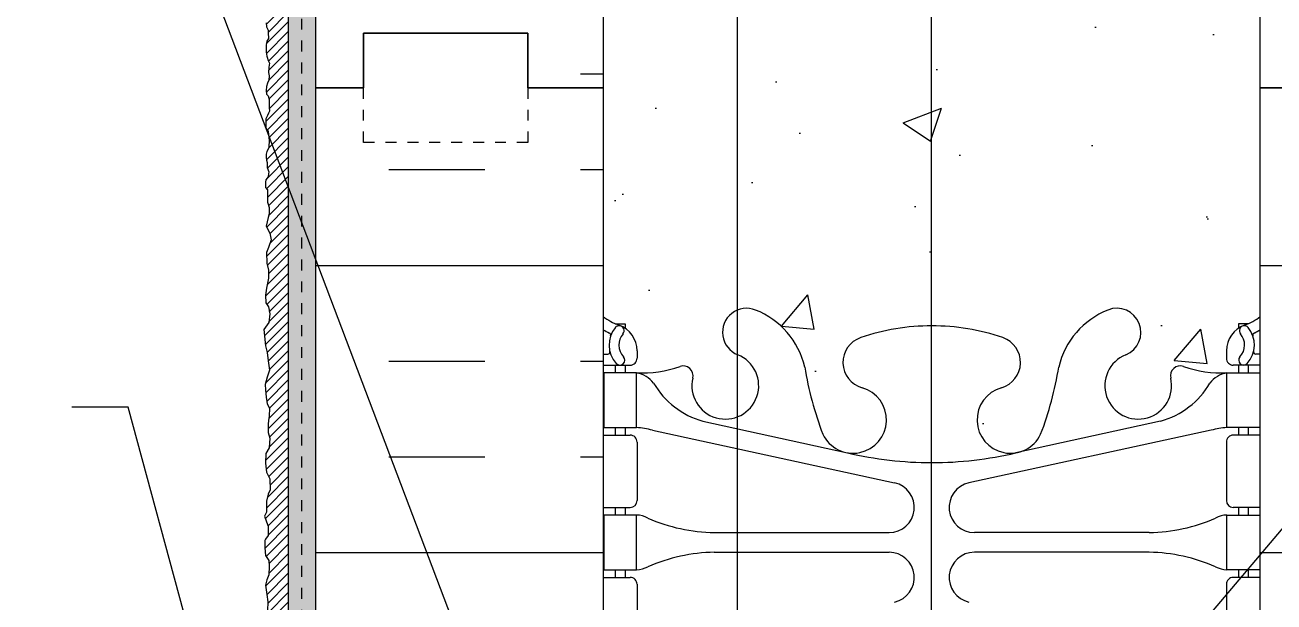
# Model space of a CAD drawing. Header units: inches. Extents: x 2671 to 2825, y 382 to 425.
# Drawn here: x 2799.61 to 2811.02, y 410.59 to 415.86 of the extents above; entities that cross this region are included whole.
import ezdxf

# ---------------------------------------------------------------- set-up
doc = ezdxf.new("R2010")
doc.units = ezdxf.units.IN
doc.header["$LTSCALE"] = 0.5
doc.header["$MEASUREMENT"] = 0
doc.linetypes.add('DASHED2', pattern=[0.375, 0.25, -0.125])
for name, color, linetype in [('HATCH', 12, 'CONTINUOUS'), ('line25', 2, 'CONTINUOUS'), ('LINE50', 5, 'CONTINUOUS'), ('LINE65', 3, 'CONTINUOUS'), ('LINE9', 9, 'CONTINUOUS'), ('TEXT', 4, 'CONTINUOUS'), ('Web_Edge', 9, 'CONTINUOUS')]:
    doc.layers.add(name, color=color, linetype=linetype)
doc.styles.add('DIM', font='romans.shx', dxfattribs={"width": 0.7})
doc.dimstyles.new('ext_12', dxfattribs={"dimscale": 12, "dimtxt": 0.09375, "dimasz": 0.09375, "dimexe": 0.09375, "dimexo": 0.0625, "dimgap": 0.0625, "dimtad": 1, "dimdec": 1, "dimzin": 3, "dimdsep": 46, "dimlunit": 4, "dimtxsty": 'DIM', "dimcen": 0.09, "dimdle": 0.09375, "dimclrt": 4, "dimadec": 0, "dimazin": 0, "dimtfac": 1, "dimtdec": 1, "dimtmove": 2, "dimatfit": 3, "dimfxl": 1, "dimfrac": 2, "dimtolj": 1, "dimtzin": 0, "dimarcsym": 0})
pattern_1 = [(0, (-0.5642642526572672, -6.333677147439062), (0, 2.625), []), (0, (-0.5642642526572672, -5.458677147439062), (0, 2.625), [0.875, -0.875]), (0, (-0.5642642526572672, -4.583677147439062), (0, 2.625), [0.875, -0.875])]

msp = doc.modelspace()

# ---------------------------------------------------------------- hatches: boundary and pattern name
at = {"layer": 'HATCH'}
h = msp.add_hatch(dxfattribs=at)
h.set_pattern_fill('AR-CONC', color=256, scale=0.5)
h.set_pattern_definition([(49.99999999999999, (0, 0), (3.586300913003767, -0.3137606749129755), [0.375, -4.125]), (355, (0, 0), (-0.693756668065, 3.760960668500059), [0.3, -3.3]), (100.45144446, (0.298858405, -0.02614672), (2.89254423363556, 3.447199954843147), [0.3187009599999999, -3.505710559999999]), (46.18420000000001, (0, 1), (5.336206653357862, -0.8275964039653827), [0.5625, -6.1875]), (96.63563549, (0.444683725, 0.931033465), (4.673309728371142, 4.870593003872752), [0.47805171, -5.258568799999999]), (351.1841639899999, (0, 1), (4.673309725273866, 4.870593001349951), [0.45, -4.950000005]), (21, (0.5, 0.75), (2.984535260592308, -2.013094453326694), [0.375, -4.125]), (326.0000000000001, (0.5, 0.75), (1.216576659607909, 3.625750225234265), [0.3, -3.3]), (71.45144474, (0.74871127, 0.58224213), (4.201111883649856, 1.612655764031769), [0.31870095, -3.50571056]), (37.50000000000001, (0, 0), (0.06079927658645334, 1.664469269156557), [0, -3.26, 0, -3.35, 0, -3.3125]), (7.499999999999999, (0, 0), (1.315347687210743, 1.972058559411801), [0, -1.91, 0, -3.185, 0, -1.2625]), (327.5, (-1.115, 0), (2.669112180862045, -0.1127743586718988), [0, -1.25, 0, -3.9, 0, -5.175]), (317.5, (-1.615, 0), (2.915930846711931, 0.5005249116615886), [0, -1.625, 0, -2.59, 0, -3.675])])
h.paths.add_polyline_path([(2810.893769549174, 424.2901594896587), (2809.018769549175, 424.2901594896587), (2808.018769549175, 425.2901594896587), (2808.018769549175, 423.2901594896587), (2807.018769549175, 424.2901594896587), (2804.893769549174, 424.2901594896587), (2804.893769549175, 421.5087954821554, 0.08241458984416418), (2805.037106502643, 421.4296890055865, -0.3178372451770453), (2805.203773169307, 421.1939867452056), (2805.20377316931, 421.1264867451955, -0.4142135623888804), (2805.14127316931, 421.0639867451921), (2805.093773169525, 421.0639867451921), (2805.09377316952, 420.9939867451921), (2805.198773169301, 420.9939867451922, -0.1889729320646536), (2805.35464224499, 420.8991422568033, 0.1963228336434381), (2805.803773169349, 420.552882536675), (2807.125628738181, 420.2623869704203, 0.05779469062719535), (2807.893769549174, 420.1733004803273, 0.05779469062783201), (2808.661910360176, 420.2623869704225), (2809.983765928999, 420.5528825366757, 0.1963228336436892), (2810.432896853358, 420.8991422568046, -0.1889729320635346), (2810.588765929046, 420.9939867451931), (2810.693765928828, 420.9939867451931), (2810.693765928823, 421.0639867451931), (2810.646265929038, 421.0639867451931, -0.4142135623888804), (2810.583765929038, 421.1264867451965), (2810.583765929041, 421.1939867452066, -0.3178372451769549), (2810.750432595705, 421.4296890055874, 0.08241458984452765), (2810.893769549175, 421.5087954821568)])
h.paths.add_polyline_path([(2810.893769549175, 415.2901594896587), (2810.893769549175, 417.3791780082293, 0.06439757034072363), (2810.783765929061, 417.4451375334932), (2810.69376592906, 417.4451375334862), (2810.693765929057, 417.4868635934104, -0.2490694201797962), (2810.583765929041, 417.6939867451799), (2810.583765929038, 417.7614867451899, -0.4142135623888826), (2810.646265929038, 417.8239867451932), (2810.693765929036, 417.8239867451932), (2810.693765929031, 417.8939867451932), (2810.588765929048, 417.8939867451932, 0.100460415642867), (2810.195067458978, 417.8368239893454, -0.601435432093537), (2810.075563988754, 417.9417073317692, 2.182094824738066), (2809.665483834889, 417.7287979003201, -1), (2809.50205526346, 417.3202748262585, -0.2443795113557999), (2809.053647390653, 417.8410317307091, 0.05315652255471184), (2808.887807936437, 418.4551133626222, 1.553131786928004), (2808.529577837111, 418.0308086709776, -0.7355925422356836), (2808.542362707546, 417.5727620938374, -0.0827551474701404), (2807.893769549175, 417.4646730100577, -0.08275514747013131), (2807.245176390803, 417.5727620938374, -0.7355925422303802), (2807.257961261238, 418.0308086709766, 1.553131786926751), (2806.899731161911, 418.4551133626207, 0.05315652255464563), (2806.733891707695, 417.8410317307082, -0.2443795113556726), (2806.285483834889, 417.3202748262579, -1), (2806.12205526346, 417.7287979003194, 2.182094824735407), (2805.711975109595, 417.9417073317684, -0.6014354321075269), (2805.592471639367, 417.8368239893463, 0.1004604156414749), (2805.198773169302, 417.8939867451923), (2805.093773169318, 417.8939867451923), (2805.093773169313, 417.8239867451923), (2805.141273169311, 417.8239867451923, -0.4142135623890114), (2805.203773169311, 417.761486745189), (2805.203773169308, 417.6939867451787, -0.2490694201798096), (2805.093773169292, 417.4868635934093), (2805.093773169289, 417.4451375334852), (2805.003773169288, 417.445137533492, 0.06439757034013918), (2804.893769549175, 417.3791780082287), (2804.893769549175, 415.2901594896587), (2804.893769549175, 413.201140971089, 0.06439757034054484), (2805.003773169289, 413.1351814458253), (2805.093773169289, 413.1351814458321), (2805.093773169292, 413.093455385908, -0.2490694201798076), (2805.203773169308, 412.8863322341386), (2805.203773169312, 412.8188322341284, -0.4142135623890135), (2805.141273169312, 412.756332234125), (2805.093773169314, 412.756332234125), (2805.093773169318, 412.6863322341251), (2805.198773169304, 412.6863322341251, 0.1004604156414436), (2805.592471639368, 412.7434949899718, -0.6014354321055838), (2805.711975109596, 412.638611647549, 2.182094824738539), (2806.12205526346, 412.851521078998, -1), (2806.285483834889, 413.2600441530597, -0.2443795113560167), (2806.733891707696, 412.7392872486083, 0.05315652255454931), (2806.899731161912, 412.125205616697, 1.553131786931433), (2807.257961261238, 412.5495103083404, -0.7355925422351789), (2807.245176390803, 413.0075568854805, -0.08275514747013574), (2807.893769549175, 413.1156459692602, -0.08275514747013435), (2808.542362707547, 413.0075568854804, -0.7355925422309564), (2808.529577837111, 412.5495103083411, 1.553131786926347), (2808.887807936438, 412.1252056166969, 0.05315652255456391), (2809.053647390654, 412.7392872486084, -0.2443795113560351), (2809.502055263461, 413.2600441530597, -1), (2809.66548383489, 412.8515210789981, 2.182094824735782), (2810.075563988755, 412.6386116475491, -0.6014354321029037), (2810.195067458982, 412.7434949899717, 0.1004604156414065), (2810.588765929046, 412.6863322341251), (2810.693765929032, 412.6863322341251), (2810.693765929036, 412.756332234125), (2810.646265929038, 412.756332234125, -0.4142135623890198), (2810.583765929038, 412.8188322341284), (2810.583765929042, 412.8863322341386, -0.249069420179819), (2810.693765929058, 413.093455385908), (2810.693765929061, 413.1351814458321), (2810.783765929061, 413.1351814458253, 0.06439757034037456), (2810.893769549175, 413.2011409710888)])
h.paths.add_polyline_path([(2810.893769549175, 409.071523497162, 0.08241458984416165), (2810.750432595706, 409.1506299737309, -0.3178372451770339), (2810.583765929042, 409.3863322341118), (2810.583765929039, 409.4538322341219, -0.4142135623888782), (2810.646265929039, 409.5163322341252), (2810.693765928824, 409.5163322341252), (2810.693765928829, 409.5863322341253), (2810.588765929047, 409.5863322341253, -0.1889729320634346), (2810.432896853359, 409.6811767225136, 0.196322833644394), (2809.983765928998, 410.027436442643), (2808.661910360169, 410.3179320088972, 0.05779469062726921), (2807.893769549175, 410.4070184989905, 0.05779469062719756), (2807.125628738181, 410.3179320088972), (2805.803773169352, 410.027436442643, 0.1963228336441608), (2805.354642244991, 409.6811767225142, -0.1889729320640655), (2805.198773169303, 409.5863322341253), (2805.093773169521, 409.5863322341253), (2805.093773169526, 409.5163322341252), (2805.141273169311, 409.5163322341252, -0.4142135623888657), (2805.203773169311, 409.4538322341219), (2805.203773169308, 409.3863322341118, -0.3178372451769553), (2805.037106502644, 409.150629973731, 0.08241458984467735), (2804.893769549175, 409.0715234971614), (2804.893769549174, 404.5603447139717), (2805.143769915869, 404.5603447139717), (2810.893769549175, 404.5603447139714)])
h = msp.add_hatch(dxfattribs=at)
h.set_pattern_fill('ANSI31', color=256, scale=0.5)
h.set_pattern_definition([(45, (84.75573298953941, -136.8278989746598), (-0.04419417382415922, 0.04419417382415922), [])])
h.paths.add_polyline_path([(2802.018769549174, 424.2901594896587), (2801.831269549174, 424.2901594896587), (2801.81238901656, 424.1673068578266), (2801.809665044682, 424.1073884808766), (2801.847795172908, 424.0638112289641), (2801.839623942032, 424.0392995414079), (2801.845071201029, 423.9181009122785), (2801.853241747147, 423.8786085971956), (2801.828730108795, 423.8459263471209), (2801.81375031774, 423.8077959072675), (2801.811027030621, 423.7655812194444), (2801.819197576739, 423.6961297158866), (2801.827368122856, 423.6334882773367), (2801.831453395914, 423.608975900921), (2801.84234791391, 423.5640374626385), (2801.854559223742, 423.534832575315), (2801.845026691685, 423.4912553234026), (2801.83140888657, 423.4381456337417), (2801.815067794335, 423.3918453202293), (2801.819153067394, 423.3618861317543), (2801.825961627572, 423.3346506937387), (2801.832770872509, 423.3046915052637), (2801.842303404566, 423.2706466910997), (2801.846388677624, 423.2325169401061), (2801.839579432688, 423.2011958764015), (2801.838218131507, 423.1725985631563), (2801.830046900631, 423.1194888734954), (2801.804173276339, 423.086805934561), (2801.809620535337, 423.0486761835673), (2801.812343822457, 423.0200788703221), (2801.804173276339, 422.9683310558908), (2801.827323613511, 422.9519892419939), (2801.838218131507, 422.9288394296675), (2801.846388677624, 422.8879859282144), (2801.843664705746, 422.8553029892801), (2801.840901702596, 422.8421554168804), (2801.836816429538, 422.8081112915759), (2801.825921911542, 422.7822370399306), (2801.817751365424, 422.7495541009962), (2801.819113351364, 422.7264042886698), (2801.824560610361, 422.6950832249652), (2801.824560610361, 422.6664859117197), (2801.824560610361, 422.6406116600745), (2801.838178415477, 422.6256324102667), (2801.834093142418, 422.6120143468293), (2801.834093142418, 422.5875019704135), (2801.851795535833, 422.5520959698792), (2801.849072248714, 422.5071568427372), (2801.843624989715, 422.4744745926623), (2801.820475337303, 422.4336210912093), (2801.806857532188, 422.4091087147935), (2801.805495546248, 422.3709789637999), (2801.816390064244, 422.3369341496359), (2801.825921911542, 422.3001662738718), (2801.825921911542, 422.2797395231453), (2801.836816429538, 422.2348003960033), (2801.844986975655, 422.2062030827581), (2801.840901702596, 422.1585408940159), (2801.826068179131, 422.125904732196), (2801.816372260506, 422.0936930384905), (2801.80683972845, 422.0528395370375), (2801.80683972845, 422.0106241603546), (2801.816372260506, 421.968408783672), (2801.819095547626, 421.9316409079079), (2801.824542806624, 421.9044054698923), (2801.829989380863, 421.8826168439361), (2801.832713352741, 421.8404014672533), (2801.842245884798, 421.8090804035487), (2801.851777732095, 421.7518857770583), (2801.849054444976, 421.6892436496489), (2801.831351366802, 421.6415814609068), (2801.816372260506, 421.611622272432), (2801.823180820684, 421.5762155830382), (2801.839521912919, 421.5639593948304), (2801.839521912919, 421.5476182697928), (2801.831351366802, 421.4931467049023), (2801.804115756571, 421.476805579865), (2801.789136650276, 421.4209728286041), (2801.80683972845, 421.3978223274182), (2801.80820102963, 421.3556069507354), (2801.817733561687, 421.3106685124526), (2801.850416430915, 421.26845313577), (2801.851777732095, 421.215343446109), (2801.831351366802, 421.1908310696933), (2801.817733561687, 421.144530756181), (2801.834074653921, 421.1036772547279), (2801.836798625799, 421.0791648783122), (2801.846287333271, 421.0483866358929), (2801.824498982038, 421.0129799464992), (2801.814966449982, 420.9775739459649), (2801.814966449982, 420.9067612560368), (2801.836754801214, 420.83050106519), (2801.844925347332, 420.7705826882402), (2801.844925347332, 420.6929613110231), (2801.82177501016, 420.6575546216293), (2801.809519190984, 420.6303191836139), (2801.806795903864, 420.5513359311672), (2801.824498982038, 420.5132061801735), (2801.836754801214, 420.492779429447), (2801.835280514776, 420.4418403360676), (2801.828471269838, 420.4064343355335), (2801.810768191664, 420.3832838343474), (2801.797150386549, 420.3383453960648), (2801.797150386549, 420.2988537698413), (2801.801235659608, 420.24846783064), (2801.82967561038, 420.1862543167201), (2801.842089074953, 420.1817400775415), (2801.859792153127, 420.1463340770072), (2801.858430167188, 420.1027568250947), (2801.850259621071, 420.07279763662), (2801.838003801895, 420.0564565115824), (2801.82438599678, 420.023773572648), (2801.820300723721, 419.9856438216543), (2801.82302401084, 419.9584076947795), (2801.836641815955, 419.935257882453), (2801.836641815955, 419.8847579254724), (2801.818938737782, 419.8685301293544), (2801.813492163543, 419.8385709408797), (2801.828471269838, 419.811335502864), (2801.846174348012, 419.7800144391595), (2801.841528210551, 419.7349195087132), (2801.813453817031, 419.7250110747354), (2801.798474025976, 419.6732632603043), (2801.797112724796, 419.626962946792), (2801.799836011915, 419.5901950710279), (2801.824347650268, 419.5575121320935), (2801.837965455383, 419.5248291931593), (2801.857030519496, 419.4771670044172), (2801.855668533557, 419.4444840654828), (2801.854307232376, 419.4199716890671), (2801.84477470032, 419.4022686887999), (2801.835242168263, 419.3818419380734), (2801.827071622146, 419.3437121870797), (2801.812091831091, 419.2906024974191), (2801.803607987321, 419.2603036178921), (2801.806721949877, 419.2135893831396), (2801.817616467873, 419.1740970680567), (2801.82578701399, 419.1495853805006), (2801.828510301109, 419.1182643167961), (2801.831234272988, 419.0869432530912), (2801.836680847227, 419.0597078150759), (2801.835319546047, 419.0161305631632), (2801.820339754992, 418.9589359366728), (2801.814892495994, 418.9276148729682), (2801.82714831517, 418.8785908089963), (2801.843490092164, 418.8459078700621), (2801.853022624221, 418.805054368609), (2801.833957560107, 418.7424122411996), (2801.829872287049, 418.7260711161623), (2801.809445236996, 418.6961119276873), (2801.808083935816, 418.6525346757749), (2801.812227413402, 418.6029429915757), (2801.82039795952, 418.5743456783305), (2801.82039795952, 418.5348540521072), (2801.842446279131, 418.4907579922617), (2801.834015764635, 418.4368059241635), (2801.823121931398, 418.4013992347698), (2801.814951385281, 418.34148085782), (2801.824483232578, 418.2910949186185), (2801.834015764635, 418.2529651676248), (2801.855804115867, 418.1998554779639), (2801.846271583811, 418.1344902889546), (2801.840825009572, 418.10316922525), (2801.834015764635, 418.0446127235298), (2801.82039795952, 418.0078441589064), (2801.82039795952, 417.968352532683), (2801.821759945459, 417.9315846569191), (2801.821759945459, 417.9057104052738), (2801.842326001617, 417.9145546723826), (2801.831432168381, 417.877786107759), (2801.83551744144, 417.8301239190171), (2801.83551744144, 417.7851847918748), (2801.820537650385, 417.7416082288219), (2801.817814363266, 417.7048396641983), (2801.828708196502, 417.6503687881673), (2801.83551744144, 417.6176858492329), (2801.8341554555, 417.564576159572), (2801.812367104268, 417.51691397083), (2801.809643817148, 417.5060196578518), (2801.83007908431, 417.4796845592016), (2801.83007908431, 417.4333835568298), (2801.825993811252, 417.384359492858), (2801.821908538193, 417.3462297418644), (2801.839611616367, 417.2903963017441), (2801.845058875365, 417.2168605502161), (2801.839611616367, 417.1583033596364), (2801.823270524133, 417.1256211095615), (2801.819185251074, 417.0289341679882), (2801.839611616367, 416.9880806665351), (2801.839611616367, 416.9398421125986), (2801.830061280573, 416.9234704675368), (2801.813720188338, 416.886702591773), (2801.813720188338, 416.8431253398605), (2801.819167447336, 416.7941012758886), (2801.821890734455, 416.7559715248949), (2801.843704492653, 416.6842980066631), (2801.831423266512, 416.6075367688904), (2801.821890734455, 416.5898337686233), (2801.821890734455, 416.5217448291546), (2801.823252720395, 416.4808913277016), (2801.834146553631, 416.4618264522048), (2801.83687052551, 416.4019080752548), (2801.83823182669, 416.37194888678), (2801.840955798568, 416.3202010723487), (2801.840955798568, 416.2766238204363), (2801.827337993454, 416.2330465685238), (2801.823252720395, 416.2017255048193), (2801.812358202399, 416.1704051299741), (2801.817801352842, 416.148010996518), (2801.810992792664, 416.0908163700276), (2801.820524639961, 416.0908163700276), (2801.825971898959, 416.0499628685745), (2801.842312991194, 415.9968531789136), (2801.828695186079, 415.9641709288387), (2801.816439366903, 415.9233174273857), (2801.816439366903, 415.8838251123029), (2801.819163338781, 415.8470572365388), (2801.834142445076, 415.8184599232936), (2801.834142445076, 415.7925863605078), (2801.836866416955, 415.7421997324468), (2801.821886625901, 415.7176880448908), (2801.816439366903, 415.6795582938971), (2801.816439366903, 415.6155542912579), (2801.82324861184, 415.5801482907239), (2801.833515260655, 415.5416444042537), (2801.846433871728, 415.5141624393059), (2801.84098661273, 415.4801183140014), (2801.836901339671, 415.43109356117), (2801.84370989985, 415.3984113110953), (2801.839624626791, 415.3589196848718), (2801.828730793554, 415.3316835579967), (2801.819198261498, 415.3017243695217), (2801.817836275558, 415.2663183689876), (2801.819198261498, 415.2322735548235), (2801.834177367793, 415.2172943050157), (2801.843639369657, 415.1825985186251), (2801.845001355597, 415.1567242669798), (2801.845001355597, 415.1117858286971), (2801.847724642716, 415.0763791393033), (2801.83683080948, 415.0586761390362), (2801.830021564542, 415.03688751308), (2801.815042458247, 415.0082901998346), (2801.815042458247, 414.9524574485738), (2801.815042458247, 414.9211363848692), (2801.834106837601, 414.892539071624), (2801.839554096599, 414.8653029447489), (2801.843639369657, 414.8067464430287), (2801.840159607641, 414.7406241168964), (2801.821851018425, 414.7073364398555), (2801.816403759427, 414.6841859386695), (2801.816403759427, 414.652864874965), (2801.819127731306, 414.6297150626385), (2801.827298277423, 414.5990723684388), (2801.827298277423, 414.5616254343104), (2801.840916082538, 414.5234956833167), (2801.83819211066, 414.5044308078197), (2801.834106837601, 414.4758334945745), (2801.813680472308, 414.4485980565591), (2801.809595199249, 414.4281713058326), (2801.809595199249, 414.4091057414762), (2801.809595199249, 414.3791465530012), (2801.828659578603, 414.3573586159046), (2801.828659578603, 414.3165051144515), (2801.828659578603, 414.2824603002873), (2801.830021564542, 414.2443305492936), (2801.843639369657, 414.1966683605517), (2801.845001355597, 414.138111169972), (2801.834106837601, 414.1040670446673), (2801.816295567482, 414.0261956114523), (2801.848962002491, 413.9630402837161), (2801.862028576495, 413.89988495598), (2801.838072962568, 413.8323739696311), (2801.818473101563, 413.7844631026098), (2801.822828854484, 413.6886413685672), (2801.838072962568, 413.623307867095), (2801.838072962568, 413.5514419109929), (2801.820651320403, 413.4599751467038), (2801.80976228048, 413.3968198189675), (2801.814118033401, 413.3271313477421), (2801.838072962568, 413.2879317979464), (2801.848962002491, 413.2247764702101), (2801.842428715489, 413.1463766817592), (2801.796695706477, 413.083221354023), (2801.811939814561, 412.9329549206104), (2801.825006388565, 412.8719770777509), (2801.835895428488, 412.7957554630361), (2801.846783783651, 412.7108225310956), (2801.827184607405, 412.6476672033596), (2801.8075847464, 412.5801562170107), (2801.80976228048, 412.5300671762534), (2801.816295567482, 412.462556878764), (2801.824958455425, 412.402184543404), (2801.84673653527, 412.3629843047488), (2801.84455831643, 412.2911183486467), (2801.838025029428, 412.2519181099915), (2801.835847495347, 412.2170742188084), (2801.833669961266, 412.1408519152342), (2801.848914069351, 412.0885853896002), (2801.84455831643, 411.999296799047), (2801.814070100261, 411.9492084471492), (2801.80971434734, 411.8620973414727), (2801.820603387263, 411.7793418944088), (2801.851091603432, 411.7183647404088), (2801.853269822272, 411.6160091740176), (2801.833669961266, 411.5768096242218), (2801.820603387263, 411.5136542964856), (2801.818425168423, 411.4134769038303), (2801.801003526258, 411.3764548389113), (2801.818425168423, 411.3241883132773), (2801.835847495347, 411.2849880746219), (2801.835847495347, 411.2000551426815), (2801.80971434734, 411.1673887363752), (2801.805358594419, 411.1543224493964), (2801.803181060338, 411.0868114630475), (2801.811742603928, 411.0179572006755), (2801.842230820097, 410.9700456447947), (2801.844409038936, 410.915601634284), (2801.842230820097, 410.8393800195693), (2801.82263164385, 410.7958241223012), (2801.809565069846, 410.7457357704034), (2801.82263164385, 410.660802838463), (2801.831342464933, 410.5932918521141), (2801.829164246093, 410.5148920636632), (2801.835697533095, 410.4277809579867), (2801.833519999014, 410.373336947476), (2801.824809177931, 410.3167147632291), (2801.794320277003, 410.2753370396974), (2801.811742603928, 410.1773378207781), (2801.859653147021, 410.0989380323272), (2801.818275890929, 410.0227157287529), (2801.792142742922, 409.9965824659359), (2801.813920138009, 409.955204742404), (2801.787786990001, 409.9181826774848), (2801.715921517741, 409.9138277077316), (2801.665832755808, 409.9029382167701), (2801.609211391632, 409.8484942062594), (2801.578722490704, 409.8288940869318), (2801.52645619469, 409.8267166020551), (2801.467656611674, 409.8223609434424), (2801.298882655705, 409.7189583106124), (2801.274927726537, 409.6710467547316), (2801.244438825609, 409.6296697200592), (2801.137728699501, 409.6253140614465), (2801.072395829483, 409.6166027442209), (2801.022307752309, 409.5708693620763), (2800.980930496217, 409.5186028364424), (2800.933019953124, 409.4924695736254), (2800.852442290262, 409.485936430136), (2800.793643392006, 409.4815807715231), (2800.732666274909, 409.4750476280337), (2800.654266830888, 409.424959276136), (2800.6259561488, 409.3857590374807), (2800.604178068954, 409.3596257746638), (2800.558445059942, 409.346559487685), (2800.549734238859, 409.3422038290721), (2800.499646161685, 409.3400263441956), (2800.436490825748, 409.3226037097445), (2800.390757816736, 409.2529152385191), (2800.303647551632, 409.2071818563745), (2800.227426326451, 409.2267819757021), (2800.196937425523, 409.2246044908254), (2800.122893734423, 409.1592709893532), (2800.101116339336, 409.1091826374554), (2800.061916617326, 409.0612710815747), (2800.000939500229, 409.0416716511065), (2799.974806352222, 409.043849135983), (2799.926895809128, 409.0373159924936), (2799.878985266035, 409.0286046752683), (2799.835429791104, 408.980693808247), (2799.837608009944, 408.9632718626553), (2799.848496365107, 408.928427282613), (2799.882960292871, 408.840457169141), (2799.874249471789, 408.7685905241794), (2799.850294542622, 408.7185014834222), (2799.830694681616, 408.666234957788), (2799.828516462776, 408.6205022645029), (2799.832872215698, 408.5943690016859), (2799.839405502699, 408.5660575651327), (2799.848116323782, 408.5050804111329), (2799.850294542622, 408.489835950418), (2799.861182897786, 408.4549913703754), (2799.861182897786, 408.4310362812946), (2799.861182897786, 408.3896585577627), (2799.84158303678, 408.3330363735161), (2799.839405502699, 408.3199700865373), (2799.835049749778, 408.2829473327586), (2799.817628107613, 408.2219701787585), (2799.817628107613, 408.1413929054308), (2799.828516462776, 408.1152596426139), (2799.845938789701, 408.0869482060609), (2799.869893718868, 408.0542817997543), (2799.869893718868, 408.0129040762226), (2799.871884998462, 407.985690681711), (2799.856640890377, 407.9486686167918), (2799.843574316374, 407.9072908932601), (2799.841396097534, 407.8484912241365), (2799.841396097534, 407.8092916743408), (2799.845751850454, 407.7853358964005), (2799.850107603375, 407.7592026335835), (2799.858818424458, 407.7287137121536), (2799.860995958539, 407.6829810188685), (2799.869707464381, 407.6198256911325), (2799.865351711459, 407.5632035068857), (2799.841396097534, 407.5152926398646), (2799.837041029372, 407.4782705749453), (2799.832685276451, 407.430359707924), (2799.834854593422, 407.3947677153251), (2799.858809522589, 407.3512125069167), (2799.86316527551, 407.3033016398954), (2799.878409383594, 407.2532125991379), (2799.876231849513, 407.2053017321166), (2799.880586917675, 407.1356132608912), (2799.839209661584, 407.0898798787466), (2799.832676374582, 407.0485021552147), (2799.832676374582, 406.9526804211721), (2799.854454454427, 406.9352584755807), (2799.887120204677, 406.9004138955381), (2799.884942670596, 406.8307254243127), (2799.882765136515, 406.7610369530871), (2799.854454454427, 406.7022372839638), (2799.834854593422, 406.6848146495129), (2799.823965553499, 406.6260149803895), (2799.819609800578, 406.6107705196746), (2799.817432266498, 406.5519708505512), (2799.834854593422, 406.5236601028575), (2799.854454454427, 406.4474377992831), (2799.893653491679, 406.4234827102023), (2799.891475957598, 406.3429047480151), (2799.874053630674, 406.2993495396067), (2799.86316527551, 406.271038791913), (2799.834854593422, 406.1926390034621), (2799.821788019418, 406.1534387648069), (2799.854454454427, 406.1055278977856), (2799.85438050044, 406.0388731637941), (2799.8522022816, 405.9691846925687), (2799.850024747519, 405.9430514297514), (2799.821714065431, 405.8798961020154), (2799.828247352433, 405.7818961942369), (2799.858735568601, 405.740518470705), (2799.867447074443, 405.7034964057857), (2799.880513648447, 405.6229191324583), (2799.867447074443, 405.5684751219476), (2799.850024747519, 405.54887500262), (2799.830424886513, 405.4726526990455), (2799.81953584659, 405.4225643471477), (2799.8522022816, 405.3790091387391), (2799.871802142605, 405.331098271718), (2799.878335429607, 405.2701204288585), (2799.878335429607, 405.1895431555308), (2799.843491460517, 405.1525210906116), (2799.821714065431, 405.1111433670799), (2799.815390999487, 405.0010367536047), (2799.869834829582, 404.9661921735621), (2799.885079622425, 404.9378814258685), (2799.889434690587, 404.8551259788048), (2799.880723869504, 404.783259333843), (2799.86330154258, 404.7375266405579), (2799.843701681575, 404.709215204005), (2799.845879900414, 404.6373485590432), (2799.86547976142, 404.5981490092474), (2799.867657295501, 404.5589494594517), (2799.845879900414, 404.5023272752051), (2799.821924286488, 404.4457050909582), (2799.808857712485, 404.3564165004052), (2799.819746752407, 404.2976168312819), (2799.845879900414, 404.2344615035456), (2799.854590721497, 404.1821949779116), (2799.819746752407, 404.1168614764395), (2799.806680178404, 404.0776619266437), (2799.789257851479, 404.0079734554181), (2799.850234968576, 403.9840176774778), (2799.876368116583, 403.9927289947032), (2799.928634412598, 403.9491737862948), (2799.97436742161, 403.9295736669671), (2800.063655220795, 403.9426399539459), (2800.098499874643, 403.9491737862948), (2800.139877130735, 403.9469956125586), (2800.226987395839, 403.9317511518439), (2800.296675334018, 403.9448181276821), (2800.357652451115, 403.9753070491117), (2800.390318886124, 403.9753070491117), (2800.475251617147, 403.9622400732735), (2800.564539416332, 403.9578844146608), (2800.614628178265, 403.9099735476395), (2800.675605295362, 403.9099735476395), (2800.719160085534, 403.9121517213757), (2800.77795966855, 403.9186848648651), (2800.81498185648, 403.9404624690692), (2800.84982582557, 403.9557069297841), (2800.906447189746, 403.9557069297841), (2800.945646911756, 403.9317511518439), (2800.987024852607, 403.9317511518439), (2801.056712790787, 403.9426399539459), (2801.087201691714, 403.9578844146608), (2801.189556064903, 403.9600625883968), (2801.196089351904, 403.9382842953332), (2801.258548287791, 403.9077850410108), (2801.299925543882, 403.9687621950109), (2801.421879778076, 403.986184829462), (2801.526412370104, 403.9644072252577), (2801.576500447279, 403.9448071059301), (2801.718054542478, 403.9469845908066), (2801.76596577033, 403.9796509971129), (2801.885741785683, 403.9448071059301), (2801.992451911793, 403.9339183038278), (2802.090451216819, 403.9622290515214), (2802.197161342929, 403.9927179729514), (2802.268933687945, 404.0042384592141), (2802.306049003118, 404.0362731813598), (2802.322307924256, 404.0828903702418), (2802.393772103738, 404.1228447139725), (2800.043766814901, 404.1228447139725), (2800.043766814901, 408.8730823357502), (2802.018769549174, 409.8605837028869)])
h = msp.add_hatch(dxfattribs=at)
h.set_pattern_fill('AR-SAND', color=256, scale=0.05)
h.set_pattern_definition([(37.50000000000001, (84.75573298953941, -136.8278989746598), (-0.003149667905480408, 0.09634118845065794), [0, -0.07600000000000001, 0, -0.085, 0, -0.08125]), (7.499999999999999, (84.75573298953941, -136.8278989746598), (0.08848883526338636, 0.141107303261487), [0, -0.041, 0, -0.0685, 0, -0.02625]), (327.5, (84.69423298953942, -136.8278989746598), (0.1557070930875748, 0.0002829526768482471), [0, -0.025, 0, -0.09000000000000001, 0, -0.1175]), (317.5, (84.69423298953942, -136.8278989746598), (0.1503063302286147, 0.04388377824671247), [0, -0.0125, 0, -0.059, 0, -0.0675])])
h.paths.add_polyline_path([(2802.268769549175, 409.7060752056997), (2802.14377210374, 409.6435764829821), (2802.143772103738, 404.5603447139716), (2802.268769549175, 404.5603447139716)], flags=17)
h.paths.add_polyline_path([(2805.143769549174, 404.5603447139715), (2802.268769549175, 404.5603447139716), (2802.143772103738, 404.5603447139716), (2802.143772103738, 404.3728447139719), (2800.293766814901, 404.3728447139725), (2800.293766814901, 408.7185738385626), (2802.268769549175, 409.7060752056997), (2802.268769549175, 415.2901594896587), (2802.268769549174, 424.2901594896587), (2802.018769549174, 424.2901594896587), (2802.018769549174, 409.8605837028869), (2800.043766814901, 408.8730823357502), (2800.043766814901, 404.1228447139725), (2802.393772103738, 404.1228447139725), (2802.393772103738, 404.3103447139725), (2805.143769549174, 404.3103447139714)])
h = msp.add_hatch(dxfattribs=at)
h.set_pattern_fill('INSUL', color=256, scale=7, style=0)
h.set_pattern_definition(pattern_1)
h.paths.add_polyline_path([(2802.268769549175, 415.2901594896587), (2802.706269549175, 415.2901594896587), (2802.706269549175, 415.7901594896587), (2804.206269549175, 415.7901594896587), (2804.206269549175, 415.2901594896587), (2804.893769549175, 415.2901594896587), (2804.893769549175, 421.2013093430014, -0.2680051976128208), (2804.903773169573, 421.1839867451906), (2804.903773169588, 421.3700568035672), (2804.903773052229, 421.3701253187056, 0.2670874519659021), (2804.893769549175, 421.3873794013865), (2804.893769549174, 424.2901594896587), (2802.268769549174, 424.2901594896587)])
h.paths.add_polyline_path([(2810.893769549175, 415.2901594896587), (2811.143769549175, 415.2901594896587), (2811.581269549175, 415.2901594896587), (2811.581269549175, 415.7901594896587), (2813.081269549175, 415.7901594896587), (2813.081269549175, 415.2901594896587), (2813.518769549175, 415.2901594896587), (2813.518769549174, 424.2901594896587), (2810.893769549174, 424.2901594896587), (2810.893769549175, 421.3527342057523, -0.2680051978050693), (2810.883765928761, 421.3700568035685), (2810.883765928776, 421.1839867451918), (2810.883765957584, 421.1839527991493, 0.2675504455788092), (2810.893769549175, 421.1666641473839)])
h = msp.add_hatch(dxfattribs=at)
h.set_pattern_fill('INSUL', color=256, scale=7, style=0)
h.set_pattern_definition(pattern_1)
edge = h.paths.add_edge_path()
edge.add_arc((2804.883773169588, 409.210262175748), 0.02000000000018555, 5.536719527299283e-09, 60.011975509346485, ccw=False)
edge.add_line((2804.903773169588, 409.2102621757499), (2804.903773169573, 409.3963322341266))
edge.add_line((2804.903773169573, 409.3963322341266), (2804.90377305434, 409.3964001261138))
edge.add_arc((2804.883773169573, 409.3963322341252), 0.01999999999993334, 0.1944965941205106, 60.01197546078606)
edge.add_line((2804.893769549175, 409.4136548319347), (2804.893769549175, 415.2901594896587))
edge.add_line((2804.893769549175, 415.2901594896587), (2804.206269549175, 415.2901594896587))
edge.add_line((2804.206269549175, 415.2901594896587), (2804.206269549175, 414.7901594896587))
edge.add_line((2804.206269549175, 414.7901594896587), (2802.706269549175, 414.7901594896587))
edge.add_line((2802.706269549175, 414.7901594896587), (2802.706269549175, 415.2901594896587))
edge.add_line((2802.706269549175, 415.2901594896587), (2802.268769549175, 415.2901594896587))
edge.add_line((2802.268769549175, 415.2901594896587), (2802.268769549175, 404.5603447139716))
edge.add_line((2802.268769549175, 404.5603447139716), (2804.893769915869, 404.5603447139717))
edge.add_line((2804.893769915869, 404.5603447139717), (2804.893769549175, 409.2275847735662))
edge = h.paths.add_edge_path()
edge.add_line((2813.518769549175, 415.2901594896587), (2813.081269549175, 415.2901594896587))
edge.add_line((2813.081269549175, 415.2901594896587), (2813.081269549175, 414.7901594896587))
edge.add_line((2813.081269549175, 414.7901594896587), (2811.581269549175, 414.7901594896587))
edge.add_line((2811.581269549175, 414.7901594896587), (2811.581269549175, 415.2901594896587))
edge.add_line((2811.581269549175, 415.2901594896587), (2811.143769549175, 415.2901594896587))
edge.add_line((2811.143769549175, 415.2901594896587), (2810.893769549175, 415.2901594896587))
edge.add_line((2810.893769549175, 415.2901594896587), (2810.893769549175, 409.3790096363159))
edge.add_arc((2810.903765928776, 409.3963322341245), 0.01999999999936565, 179.9999999936491, 240.01197545835538, ccw=False)
edge.add_line((2810.883765928776, 409.3963322341267), (2810.883765928761, 409.2102621757501))
edge.add_line((2810.883765928761, 409.2102621757501), (2810.883766113893, 409.2101761221801))
edge.add_arc((2810.903765928762, 409.2102621757479), 0.01999999999996728, 180.2465260729262, 240.0119755056247)
edge.add_line((2810.893769549175, 409.1929395779307), (2810.893769549175, 404.5603447139715))
edge.add_line((2810.893769549175, 404.5603447139715), (2813.518769549175, 404.5603447139713))
edge.add_line((2813.518769549175, 404.5603447139713), (2813.518769549175, 415.2901594896587))

# ---------------------------------------------------------------- linework, layer by layer
at = {"layer": 'line25'}
for p, q in [((2804.893769549174, 424.2901594896587), (2804.893769549175, 415.2901594896587)), ((2810.893769549175, 415.2901594896587), (2810.893769549174, 424.2901594896587)), ((2804.893769549175, 415.2901594896587), (2804.893769549174, 404.5603447139713)), ((2810.893769549175, 404.5603447139715), (2810.893769549175, 415.2901594896587))]:
    msp.add_line(p, q, dxfattribs=at)
at = {"layer": 'LINE50', "linetype": 'DASHED2', "ltscale": 0.5}
msp.add_line((2802.143769549175, 409.8219565785903), (2802.143769549175, 424.2901594896587), dxfattribs=at)
at = {"layer": 'LINE50'}
for p, q in [((2802.268769549175, 415.2901594896587), (2802.268769549174, 424.2901594896587)), ((2802.706269549175, 415.2901594896587), (2802.706269549175, 415.7901594896587)), ((2802.706269549175, 415.7901594896587), (2804.206269549175, 415.7901594896587)), ((2804.206269549175, 415.7901594896587), (2802.706269549175, 415.7901594896587)), ((2802.706269549175, 415.7901594896587), (2802.706269549175, 415.2901594896587)), ((2804.206269549175, 415.7901594896587), (2804.206269549175, 415.2901594896587)), ((2804.206269549175, 415.2901594896587), (2804.206269549175, 415.7901594896587)), ((2802.268769549175, 404.5603447139715), (2802.268769549175, 415.2901594896587)), ((2802.268769549175, 415.2901594896587), (2802.706269549175, 415.2901594896587)), ((2802.706269549175, 415.2901594896587), (2802.268769549175, 415.2901594896587)), ((2804.206269549175, 415.2901594896587), (2804.893769549175, 415.2901594896587)), ((2804.893769549175, 415.2901594896587), (2804.206269549175, 415.2901594896587)), ((2810.893769549175, 415.2901594896587), (2811.143769549175, 415.2901594896587))]:
    msp.add_line(p, q, dxfattribs=at)
msp.add_lwpolyline([(2813.518769549175, 404.5603447139713), (2813.518769549175, 415.2901594896587), (2813.081269549175, 415.2901594896587), (2813.081269549175, 415.7901594896587), (2811.581269549175, 415.7901594896587), (2811.581269549175, 415.2901594896587), (2811.143769549175, 415.2901594896587), (2810.893769549175, 415.2901594896587)], dxfattribs=at)
at = {"layer": 'LINE65'}
for p, q in [((2807.887033301567, 423.4218957372661), (2807.887033301567, 406.0603447139713)), ((2806.119976012055, 407.2365205649885), (2806.119976012056, 420.3674354465415))]:
    msp.add_line(p, q, dxfattribs=at)
at = {"layer": 'LINE9'}
msp.add_line((2802.018769549174, 424.2901594896587), (2802.018769549174, 409.8605837028869), dxfattribs=at)
msp.add_lwpolyline([(2801.816439366903, 415.8838251123029), (2801.819163338781, 415.8470572365388), (2801.834142445076, 415.8184599232936), (2801.834142445076, 415.7925863605078), (2801.836866416955, 415.7421997324468), (2801.821886625901, 415.7176880448908), (2801.816439366903, 415.6795582938971), (2801.816439366903, 415.6155542912579), (2801.82324861184, 415.5801482907239), (2801.828695186079, 415.5597215399973), (2801.831419157957, 415.5461034765597), (2801.846433871728, 415.5141624393059), (2801.84098661273, 415.4801183140014), (2801.836901339671, 415.43109356117), (2801.84370989985, 415.3984113110953), (2801.839624626791, 415.3589196848718), (2801.828730793554, 415.3316835579967), (2801.819198261498, 415.3017243695217), (2801.817836275558, 415.2663183689876), (2801.819198261498, 415.2322735548235), (2801.834177367793, 415.2172943050157), (2801.843639369657, 415.1825985186251), (2801.845001355597, 415.1567242669798), (2801.845001355597, 415.1117858286971), (2801.847724642716, 415.0763791393033), (2801.83683080948, 415.0586761390362), (2801.830021564542, 415.03688751308), (2801.815042458247, 415.0082901998346), (2801.815042458247, 414.9524574485738), (2801.815042458247, 414.9211363848692), (2801.834106837601, 414.892539071624), (2801.839554096599, 414.8653029447489), (2801.843639369657, 414.8067464430287), (2801.840916082538, 414.7549986285976), (2801.83683080948, 414.7345718778711), (2801.821851018425, 414.7073364398555), (2801.816403759427, 414.6841859386695), (2801.816403759427, 414.652864874965), (2801.819127731306, 414.6297150626385), (2801.824574305545, 414.609288311912), (2801.827298277423, 414.5888615611855), (2801.827298277423, 414.5616254343104), (2801.840916082538, 414.5234956833167), (2801.83819211066, 414.5044308078197), (2801.834106837601, 414.4758334945745), (2801.813680472308, 414.4485980565591), (2801.809595199249, 414.4281713058326), (2801.809595199249, 414.4091057414762), (2801.809595199249, 414.3791465530012), (2801.828659578603, 414.3573586159046), (2801.828659578603, 414.3165051144515), (2801.828659578603, 414.2824603002873), (2801.830021564542, 414.2443305492936), (2801.843639369657, 414.1966683605517), (2801.845001355597, 414.138111169972), (2801.834106837601, 414.1040670446673), (2801.816295567482, 414.0261956114523), (2801.848962002491, 413.9630402837161), (2801.862028576495, 413.89988495598), (2801.838072962568, 413.8323739696311), (2801.818473101563, 413.7844631026098), (2801.822828854484, 413.6886413685672), (2801.838072962568, 413.623307867095), (2801.838072962568, 413.5514419109929), (2801.820651320403, 413.4599751467038), (2801.80976228048, 413.3968198189675), (2801.814118033401, 413.3271313477421), (2801.838072962568, 413.2879317979464), (2801.848962002491, 413.2247764702101), (2801.842428715489, 413.1463766817592), (2801.796695706477, 413.083221354023), (2801.811939814561, 412.9329549206104), (2801.825006388565, 412.8719770777509), (2801.835895428488, 412.7957554630361), (2801.846783783651, 412.7108225310956), (2801.827184607405, 412.6476672033596), (2801.8075847464, 412.5801562170107), (2801.80976228048, 412.5300671762534), (2801.816295567482, 412.462556878764), (2801.824958455425, 412.402184543404), (2801.84673653527, 412.3629843047488), (2801.84455831643, 412.2911183486467), (2801.838025029428, 412.2519181099915), (2801.835847495347, 412.2170742188084), (2801.833669961266, 412.1408519152342), (2801.848914069351, 412.0885853896002), (2801.84455831643, 411.999296799047), (2801.814070100261, 411.9492084471492), (2801.80971434734, 411.8620973414727), (2801.820603387263, 411.7793418944088), (2801.851091603432, 411.7183647404088), (2801.853269822272, 411.6160091740176), (2801.833669961266, 411.5768096242218), (2801.820603387263, 411.5136542964856), (2801.818425168423, 411.4134769038303), (2801.801003526258, 411.3764548389113), (2801.818425168423, 411.3241883132773), (2801.835847495347, 411.2849880746219), (2801.835847495347, 411.2000551426815), (2801.80971434734, 411.1673887363752), (2801.805358594419, 411.1543224493964), (2801.803181060338, 411.0868114630475), (2801.811742603928, 411.0179572006755), (2801.842230820097, 410.9700456447947), (2801.844409038936, 410.915601634284), (2801.842230820097, 410.8393800195693), (2801.82263164385, 410.7958241223012), (2801.809565069846, 410.7457357704034), (2801.82263164385, 410.660802838463), (2801.831342464933, 410.5932918521141), (2801.829164246093, 410.5148920636632)], dxfattribs=at)
at = {"layer": 'LINE9', "linetype": 'DASHED2', "ltscale": 0.15}
msp.add_lwpolyline([(2804.206269549175, 415.2901594896587), (2804.206269549175, 415.2901594896587), (2804.206269549175, 414.7901594896587), (2802.706269549175, 414.7901594896587), (2802.706269549175, 415.2901594896587), (2802.706269549175, 415.2901594896587)], dxfattribs=at)
at = {"layer": 'Web_Edge'}
for p, q in [((2805.003773169289, 413.1351814458253), (2805.093773169289, 413.1351814458321)), ((2805.093773169289, 413.1351814458321), (2805.093773169292, 413.093455385908)), ((2810.783765929061, 413.1351814458253), (2810.693765929061, 413.1351814458321)), ((2810.693765929061, 413.1351814458321), (2810.693765929058, 413.093455385908)), ((2804.893769549175, 412.8563322341251), (2804.935648705698, 412.8563322341251)), ((2805.203773169308, 412.8863322341441), (2805.203773169312, 412.818832234128)), ((2810.583765929042, 412.8863322341441), (2810.583765929038, 412.818832234128)), ((2810.893769549175, 412.8563322341251), (2810.851890392652, 412.8563322341251)), ((2804.893769549175, 412.7563322341251), (2805.141273169312, 412.756332234125)), ((2805.003773169289, 412.756332234125), (2805.003773169289, 412.6863322341251)), ((2805.093773169314, 412.756332234125), (2805.093773169318, 412.6863322341251)), ((2810.893769549175, 412.7563322341251), (2810.646265929038, 412.756332234125)), ((2810.693765929036, 412.756332234125), (2810.693765929032, 412.6863322341251)), ((2810.783765929061, 412.756332234125), (2810.783765929061, 412.6863322341251)), ((2805.003773169289, 412.1863322341251), (2805.003773169289, 412.1163322341251)), ((2805.093773169352, 412.1863322341251), (2805.093773169357, 412.1163322341251)), ((2805.342773045473, 412.1625295606007), (2807.554008292131, 411.680971605582)), ((2805.803773169353, 412.2452280256073), (2807.125628738184, 411.9547324593526)), ((2810.444766052877, 412.1625295606007), (2808.233530806219, 411.680971605582)), ((2809.983765928997, 412.2452280256073), (2808.661910360166, 411.9547324593526)), ((2810.693765928998, 412.1863322341251), (2810.693765928993, 412.1163322341251)), ((2810.783765929061, 412.1863322341251), (2810.783765929061, 412.1163322341251)), ((2804.893769549175, 412.1163322341251), (2805.141273169312, 412.1163322341251)), ((2805.203773169312, 412.0538322341251), (2805.203773169312, 411.5188322341252)), ((2810.583765929038, 412.0538322341251), (2810.583765929038, 411.5188322341252)), ((2810.893769549175, 412.1163322341251), (2810.646265929038, 412.1163322341251)), ((2804.893769549175, 411.4563322341251), (2805.141273169312, 411.4563322341252)), ((2805.003773169288, 411.4563322341253), (2805.003773169288, 411.3863322341252)), ((2805.093773169399, 411.4563322341252), (2805.093773169404, 411.3863322341252)), ((2810.893769549175, 411.4563322341251), (2810.646265929038, 411.4563322341252)), ((2810.693765928951, 411.4563322341252), (2810.693765928946, 411.3863322341252)), ((2810.783765929062, 411.4563322341253), (2810.783765929062, 411.3863322341252)), ((2805.908499129389, 411.2263322341253), (2807.504640764427, 411.2263322341253)), ((2809.879039968961, 411.2263322341253), (2808.282898333923, 411.2263322341253)), ((2805.908499129389, 411.0463322341252), (2807.504640764427, 411.0463322341253)), ((2809.879039968961, 411.0463322341252), (2808.282898333923, 411.0463322341253)), ((2804.893769549175, 410.8163322341251), (2805.141273169312, 410.8163322341252)), ((2805.003773169288, 410.8863322341252), (2805.003773169288, 410.8163322341252)), ((2805.093773169436, 410.8863322341252), (2805.093773169441, 410.8163322341252)), ((2810.893769549175, 410.8163322341251), (2810.646265929038, 410.8163322341252)), ((2810.693765928914, 410.8863322341252), (2810.693765928909, 410.8163322341252)), ((2810.783765929062, 410.8863322341252), (2810.783765929062, 410.8163322341252)), ((2805.203773169312, 410.7538322341252), (2805.203773169312, 410.2188322341251)), ((2810.583765929038, 410.7538322341252), (2810.583765929038, 410.2188322341251))]:
    msp.add_line(p, q, dxfattribs=at)
for points in [[(2804.898773169304, 412.1863322341251), (2805.198773169304, 412.1863322341251), (2805.198773169304, 412.6863322341251), (2804.898773169304, 412.6863322341251)], [(2810.888765929046, 412.1863322341251), (2810.588765929046, 412.1863322341251), (2810.588765929046, 412.6863322341251), (2810.888765929046, 412.6863322341251)], [(2804.898773169389, 410.8863322341252), (2805.198773169389, 410.8863322341252), (2805.198773169389, 411.3863322341252), (2804.898773169389, 411.3863322341252)], [(2810.888765928961, 410.8863322341252), (2810.588765928961, 410.8863322341252), (2810.588765928961, 411.3863322341252), (2810.888765928961, 411.3863322341252)]]:
    msp.add_lwpolyline(points, close=True, dxfattribs=at)
for centre, radius, start, end in [((2805.203773169318, 413.593439015308), 0.5, 231.6833368003626, 250.5287793646986), ((2806.203769549175, 413.0557826160289), 0.22, 68.19625201055811, 248.1962520105581), ((2806.008769549175, 412.5683403117508), 0.7450000000000001, 13.26522148386391, 68.1962520106142), ((2809.778769549175, 412.5683403117508), 0.7450000000000001, 111.8037479893858, 166.7347785161361), ((2809.583769549175, 413.0557826160289), 0.22, 291.8037479894419, 111.8037479894419), ((2810.583765929032, 413.593439015308), 0.5, 289.4712206353013, 308.3166631996374), ((2805.203773169318, 413.593439015308), 0.6, 238.8906737236163, 245.0747707145247), ((2805.197480577763, 412.9408916404582), 0.25, 140.1145119962655, 222.4608678427921), ((2805.039714206709, 413.0717883337971), 0.045009197252341, 319.1878992333886, 141.4480006768561), ((2804.953773169308, 412.8863322341251), 0.25, 4.364229911716979e-09, 70.52877936469864), ((2807.893769549175, 411.1156459692602), 2, 90, 108.9229639063547), ((2807.893769549175, 411.1156459692602), 2, 71.07703609364529, 90), ((2810.833765929042, 412.8863322341251), 0.25, 109.4712206353013, 179.9999999956423), ((2810.747824891641, 413.0717883337971), 0.045009197252341, 38.5519993231438, 220.8121007666114), ((2810.590058520587, 412.9408916404582), 0.25, 317.5391321572079, 39.88548800373452), ((2810.583765929032, 413.593439015308), 0.6, 294.9252292854753, 301.1093262763837), ((2804.942483360852, 413.0311867267475), 0.02, 340.7916022097029, 65.0747707147553), ((2805.197480577763, 412.9408916404582), 0.16, 140.0000771989565, 222.4608678427525), ((2807.323007569808, 412.7805275755338), 0.2400000000001667, 108.9229639064373, 254.2746540496554), ((2808.464531528542, 412.7805275755338), 0.2400000000001667, 285.7253459503446, 71.0770360935627), ((2810.590058520587, 412.9408916404582), 0.16, 317.5391321572474, 39.99992280104346), ((2810.845055737498, 413.0311867267475), 0.02, 114.9252292852447, 199.208397790297), ((2804.935648705698, 412.8763322341251), 0.02, 270, 14.15406579578979), ((2805.046244168292, 412.8024989078082), 0.0450000000000605, 222.4608678430199, 42.46086784271375), ((2806.008769549175, 412.5683403117508), 0.305, 166.6795056680888, 68.1962520106142), ((2809.778769549175, 412.5683403117508), 0.305, 111.8037479893858, 13.32049433191122), ((2810.741294930058, 412.8024989078082), 0.0450000000000605, 137.5391321572862, 317.53913215698), ((2810.851890392652, 412.8763322341251), 0.02, 165.8459342042102, 270), ((2805.141273169312, 412.818832234125), 0.0625, 270, 2.605510395054913e-09), ((2805.254806113452, 413.6847611545646), 1, 266.7878664379244, 289.9067031613392), ((2805.624396422506, 412.659347451555), 0.09, 346.6795056681079, 108.8651388026232), ((2809.696733049626, 413.2100007310507), 3, 189.0272674072094, 201.198389977054), ((2806.090806048724, 413.2100007310507), 3, 338.8016100229459, 350.9727325927906), ((2810.163142675844, 412.659347451555), 0.09, 71.13486119737678, 193.3204943318921), ((2810.532732984898, 413.6847611545646), 1, 250.0932968386607, 273.2121335620756), ((2810.646265929038, 412.818832234125), 0.0625, 179.9999999973945, 270), ((2805.155714825033, 412.4400681908937), 0.25, 37.27766183478854, 80.08230222117979), ((2810.631824273317, 412.4400681908937), 0.25, 99.91769777882021, 142.7223381652115), ((2806.003144578156, 412.9682432684284), 0.75, 210.154980466299, 254.583809114282), ((2807.175298244098, 412.2559258646158), 0.3050000000005331, 205.3781731784829, 74.27465404970948), ((2808.612240854252, 412.2559258646158), 0.3050000000005331, 105.7253459502905, 334.6218268215171), ((2809.784394520193, 412.9682432684284), 0.75, 285.4161908857179, 329.8450195337009), ((2805.108124408349, 411.1904493082059), 1, 76.42908795296448, 84.79906907891692), ((2810.679414690001, 411.1904493082059), 1, 95.2009309210831, 103.5709120470355), ((2805.141273169312, 412.0538322341251), 0.0625, 0, 90.00000000002606), ((2810.646265929038, 412.0538322341251), 0.0625, 89.99999999997395, 180), ((2807.893769549175, 415.221804167918), 3.356158198657952, 256.7691508398006, 270), ((2807.893769549175, 415.221804167918), 3.356158198657952, 270, 283.2308491601993), ((2807.504640764427, 411.4563322341253), 0.23, 270, 77.60550865698417), ((2808.282898333923, 411.4563322341253), 0.23, 102.3944913430158, 270), ((2805.141273169312, 411.5188322341252), 0.0625, 270.000000000026, 0), ((2810.646265929038, 411.5188322341252), 0.0625, 180, 269.9999999999739), ((2805.194650414302, 411.1676485747357), 0.218722518258797, 60.49374658855936, 88.91995365505842), ((2805.938648890206, 412.82604814388), 1.6, 246.5673388929717, 268.9202773152411), ((2809.848890208144, 412.82604814388), 1.6, 271.0797226847588, 293.4326611070283), ((2810.592888684048, 411.1676485747357), 0.218722518258797, 91.08004634494155, 119.5062534114406), ((2805.938648890206, 409.4466163243704), 1.6, 91.07972268475895, 113.4326611070282), ((2805.938648890206, 409.4466163243704), 1.6, 91.07972268475895, 113.4326611070282), ((2807.504640764427, 410.8163322341252), 0.23, 282.3944913430158, 90), ((2808.282898333923, 410.8163322341252), 0.23, 90, 257.6055086569842), ((2809.848890208144, 409.4466163243704), 1.6, 66.56733889297176, 88.92027731524108), ((2809.848890208144, 409.4466163243704), 1.6, 66.56733889297176, 88.92027731524108), ((2805.194650414302, 411.1050158935147), 0.218722518258797, 271.0800463449415, 299.5062534114406), ((2805.194650414302, 411.1050158935147), 0.218722518258797, 271.0800463449415, 299.5062534114406), ((2810.592888684048, 411.1050158935147), 0.218722518258797, 240.4937465885593, 268.9199536550585), ((2810.592888684048, 411.1050158935147), 0.218722518258797, 240.4937465885593, 268.9199536550585), ((2805.141273169312, 410.7538322341252), 0.0625, 0, 90.00000000002606), ((2810.646265929038, 410.7538322341252), 0.0625, 89.99999999997395, 180)]:
    msp.add_arc(centre, radius, start, end, dxfattribs=at)

# ---------------------------------------------------------------- leaders
at = {"layer": 'TEXT'}
for points in [[(2807.175298244097, 406.6244552280673), (2815.85129524554, 416.8927981234323), (2820.670505388024, 416.8927981234323)], [(2805.517003712597, 405.1433146691313), (2801.243689308757, 416.4329109747379), (2799.180822821764, 416.4329109747379)], [(2810.025947123859, 405.4479757683077), (2814.35274155924, 413.7532590074974), (2816.025660802623, 413.7532590074974)], [(2801.627645115932, 408.4138705299425), (2800.557843016948, 412.3733287134111), (2800.0421263952, 412.3733287134111)]]:
    msp.add_leader(points, dimstyle='ext_12', override={"dimasz": 0.0625, "dimgap": 0.0625, "dimtad": 0}, dxfattribs=at)

doc.saveas('drawing.dxf')
